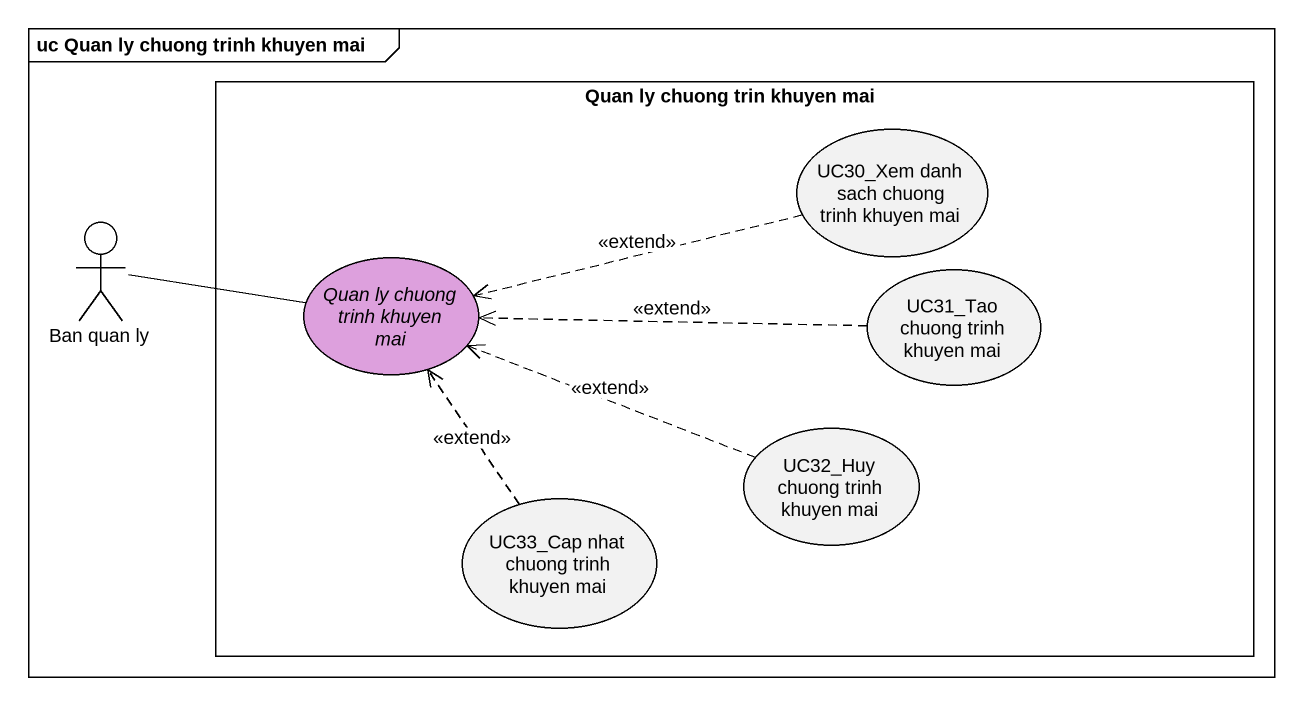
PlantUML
@startuml
mainframe uc Quan ly chuong trinh khuyen mai
rectangle "Quan ly chuong trin khuyen mai" as Quan_ly_chuong_trin_khuyen {
  usecase "UC30_Xem danh sach chuong trinh khuyen mai" as UC30_Xem_danh_sach_chuong
  usecase "Quan ly chuong trinh khuyen mai" as Quan_ly_chuong_trinh_khuyen #DDA0DD
  usecase "UC31_Tao chuong trinh khuyen mai" as UC31_Tao_chuong_trinh
  usecase "UC32_Huy chuong trinh khuyen mai" as UC32_Huy_chuong_trinh
  usecase "UC33_Cap nhat chuong trinh khuyen mai" as UC33_Cap_nhat_chuong_trinh
}
actor "Ban quan ly" as Ban_quan_ly
UC30_Xem_danh_sach_chuong .left.> Quan_ly_chuong_trinh_khuyen : <<extend>>
Ban_quan_ly -right- Quan_ly_chuong_trinh_khuyen
UC31_Tao_chuong_trinh .left.> Quan_ly_chuong_trinh_khuyen : <<extend>>
UC32_Huy_chuong_trinh .left.> Quan_ly_chuong_trinh_khuyen : <<extend>>
UC33_Cap_nhat_chuong_trinh .up.> Quan_ly_chuong_trinh_khuyen : <<extend>>
@enduml
